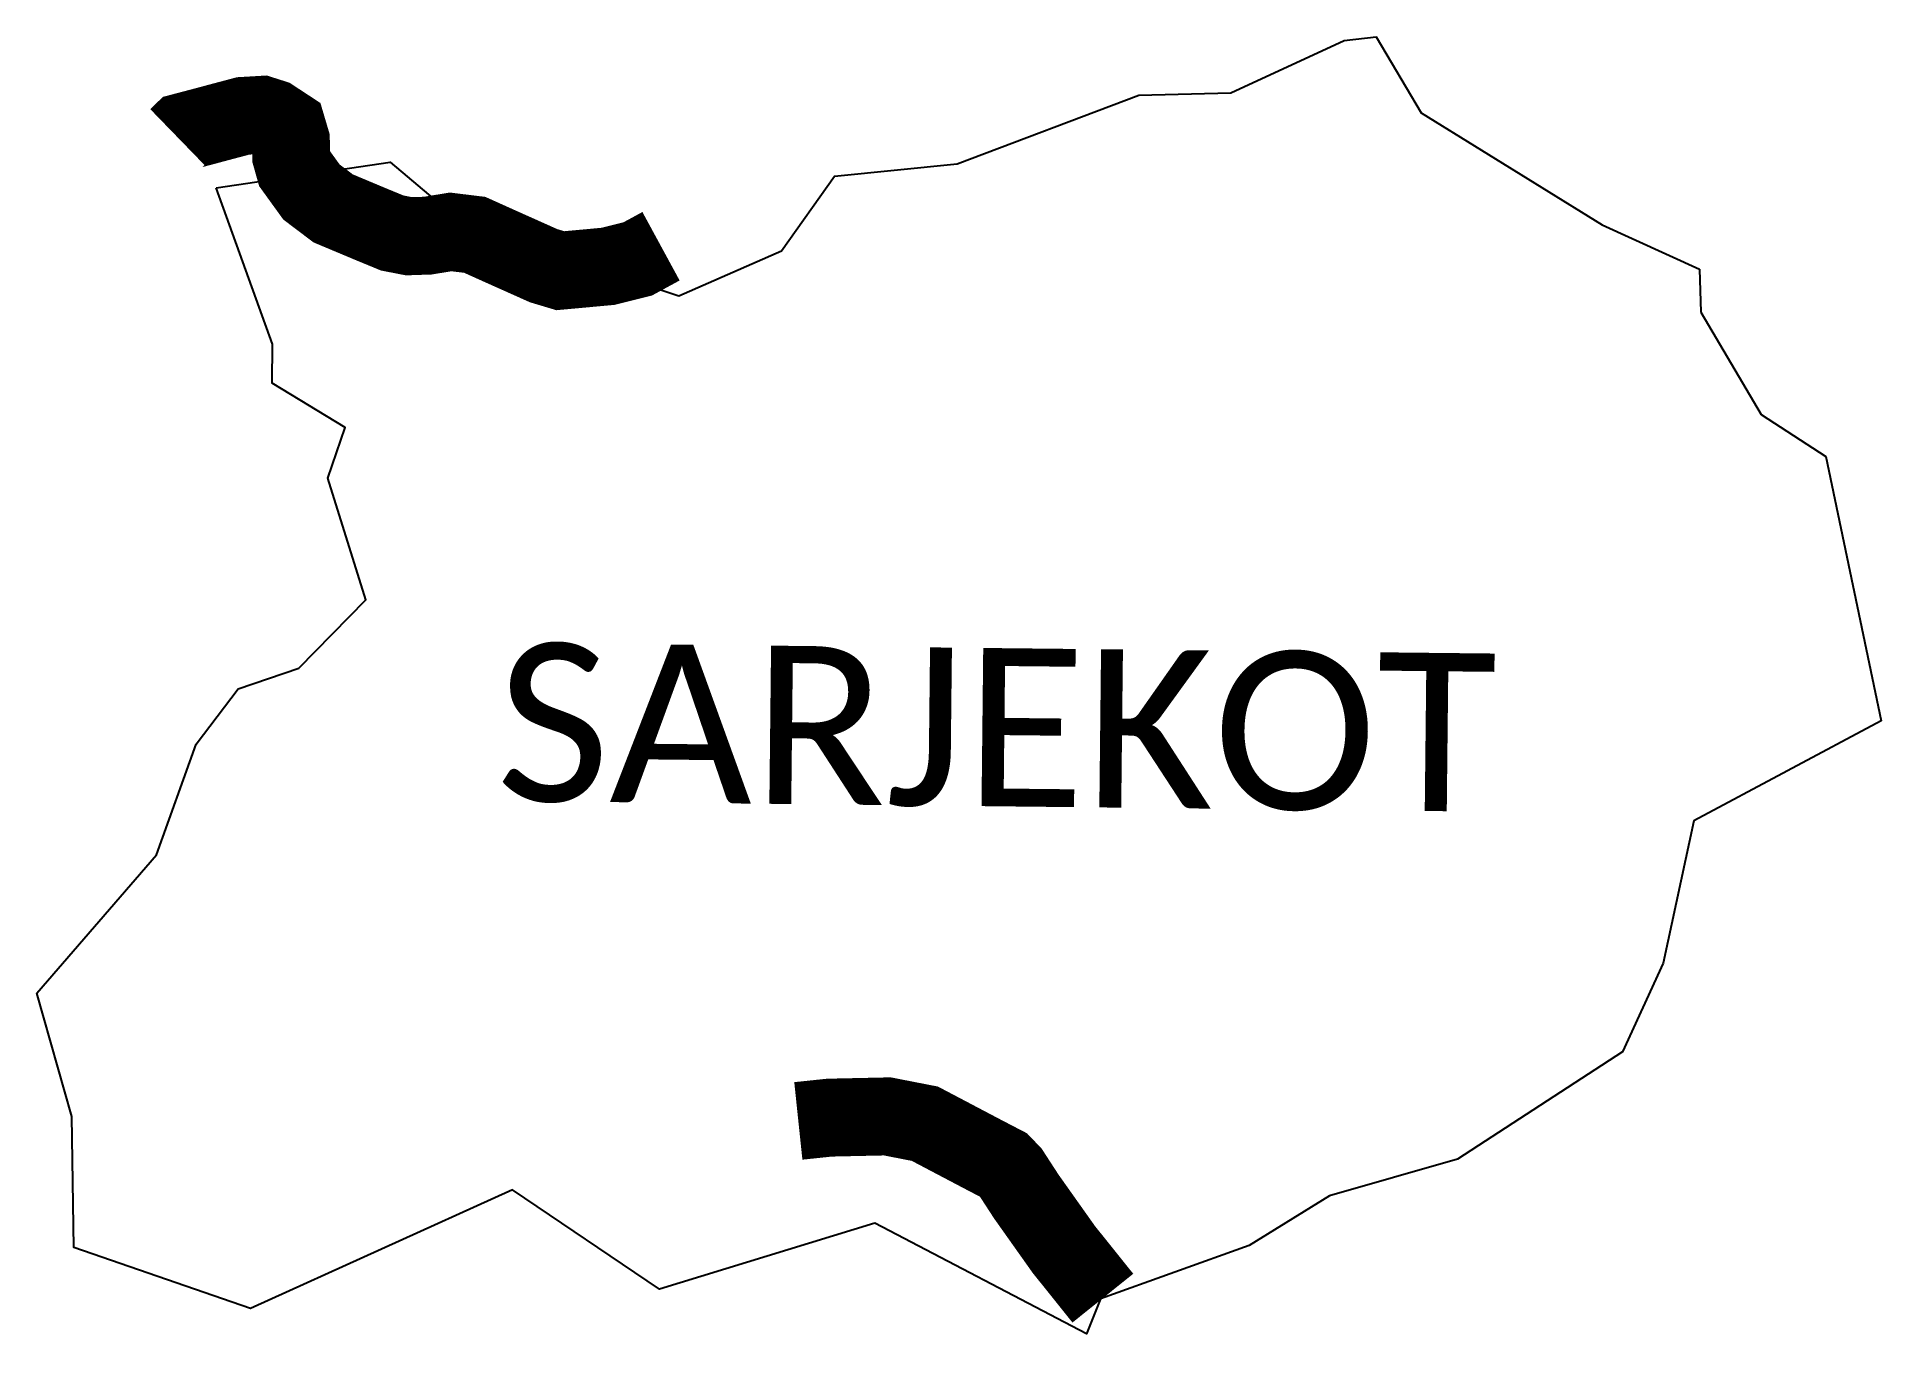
# Model space of a CAD drawing. Header units: metres. Extents: x 334982 to 336165, y 1778303 to 1779137.
import ezdxf

# ---------------------------------------------------------------- set-up
doc = ezdxf.new("R2010")
doc.units = ezdxf.units.M
for name, color, linetype in [('NATURALLY PROTECTED', 3, 'Continuous'), ('village', 4, 'Continuous'), ('VILLAGE NAME', 250, 'Continuous')]:
    doc.layers.add(name, color=color, linetype=linetype)

msp = doc.modelspace()

# ---------------------------------------------------------------- linework, layer by layer
at = {"layer": 'NATURALLY PROTECTED', "const_width": 50, "flags": 128}
for points in [[(335382.6, 1779002.3), (335367.7, 1778994.2), (335348.5, 1778989.4), (335318, 1778986.6), (335307.3, 1778989.8), (335280.9, 1779001.6), (335263.1, 1779009.6), (335247.6, 1779011.5), (335233, 1779009.1), (335220.9, 1779008.7), (335210.1, 1779010.8), (335197, 1779016.2), (335172.2, 1779026.6), (335158.3, 1779037.1), (335147.6, 1779051.9), (335145.3, 1779060.1), (335145.1, 1779070.2), (335142.7, 1779078.3), (335133.4, 1779084.4), (335126.5, 1779086.6), (335121.5, 1779086.3), (335114.5, 1779085.9), (335101.3, 1779082.4), (335088.6, 1779079), (335075.7, 1779075.6), (335072.3, 1779072.3)], [(335470.7, 1778441.2), (335490.7, 1778443.3), (335527.8, 1778444.1), (335551.9, 1778439.4), (335576.2, 1778426.6), (335591.6, 1778418.5), (335602.2, 1778413), (335607.1, 1778407.9), (335616.9, 1778392.8), (335641, 1778358.8), (335666.1, 1778327.5)]]:
    msp.add_lwpolyline(points, dxfattribs=at)
at = {"layer": 'village'}
for points in [[(335097.2, 1779039.7), (335208.8, 1779056.3), (335255.3, 1779017), (335394, 1778970.4), (335459.9, 1778999.4), (335494, 1779047.3), (335572.6, 1779055.1), (335689.2, 1779099.3), (335748.3, 1779100.7), (335820.9, 1779134.2), (335841.4, 1779136.6), (335870.3, 1779087.8), (335986.4, 1779016.1), (336049, 1778987.6)], [(336049.8, 1778960.1), (336088.5, 1778894.3), (336130, 1778867.4), (336165.4, 1778697.8), (336045.2, 1778633.6), (336025.5, 1778542.3), (335999.6, 1778485.6), (335893.6, 1778416.6), (335811.6, 1778393.1), (335759.9, 1778361.3), (335664.6, 1778327), (335655.7, 1778304.7), (335519.8, 1778375.7), (335381.6, 1778333.2), (335287.2, 1778396.9), (335119.1, 1778320.8), (335005.8, 1778360.1), (335004.6, 1778444), (334982.1, 1778523.2), (335058.8, 1778611.8), (335084.3, 1778682.8), (335111.3, 1778718.3), (335150.3, 1778731.6), (335193.2, 1778775.5), (335168.8, 1778853.5), (335179.9, 1778886.1), (335133.2, 1778914.4), (335133.3, 1778939.4), (335097.2, 1779039.7)], [(336049, 1778987.6), (336049.8, 1778960.1)]]:
    msp.add_lwpolyline(points, dxfattribs=at)

# ---------------------------------------------------------------- texts
at = {"layer": 'VILLAGE NAME', "insert": (335277.7, 1778748), "char_height": 101.468, "attachment_point": 1, "rotation": 359.3742}
msp.add_mtext_dynamic_manual_height_columns('{\\fCalibri|b0|i0|c0|p34;SARJEKOT}', width=1001.265, gutter_width=507.3, heights=[0], dxfattribs=at)

doc.saveas('drawing.dxf')
